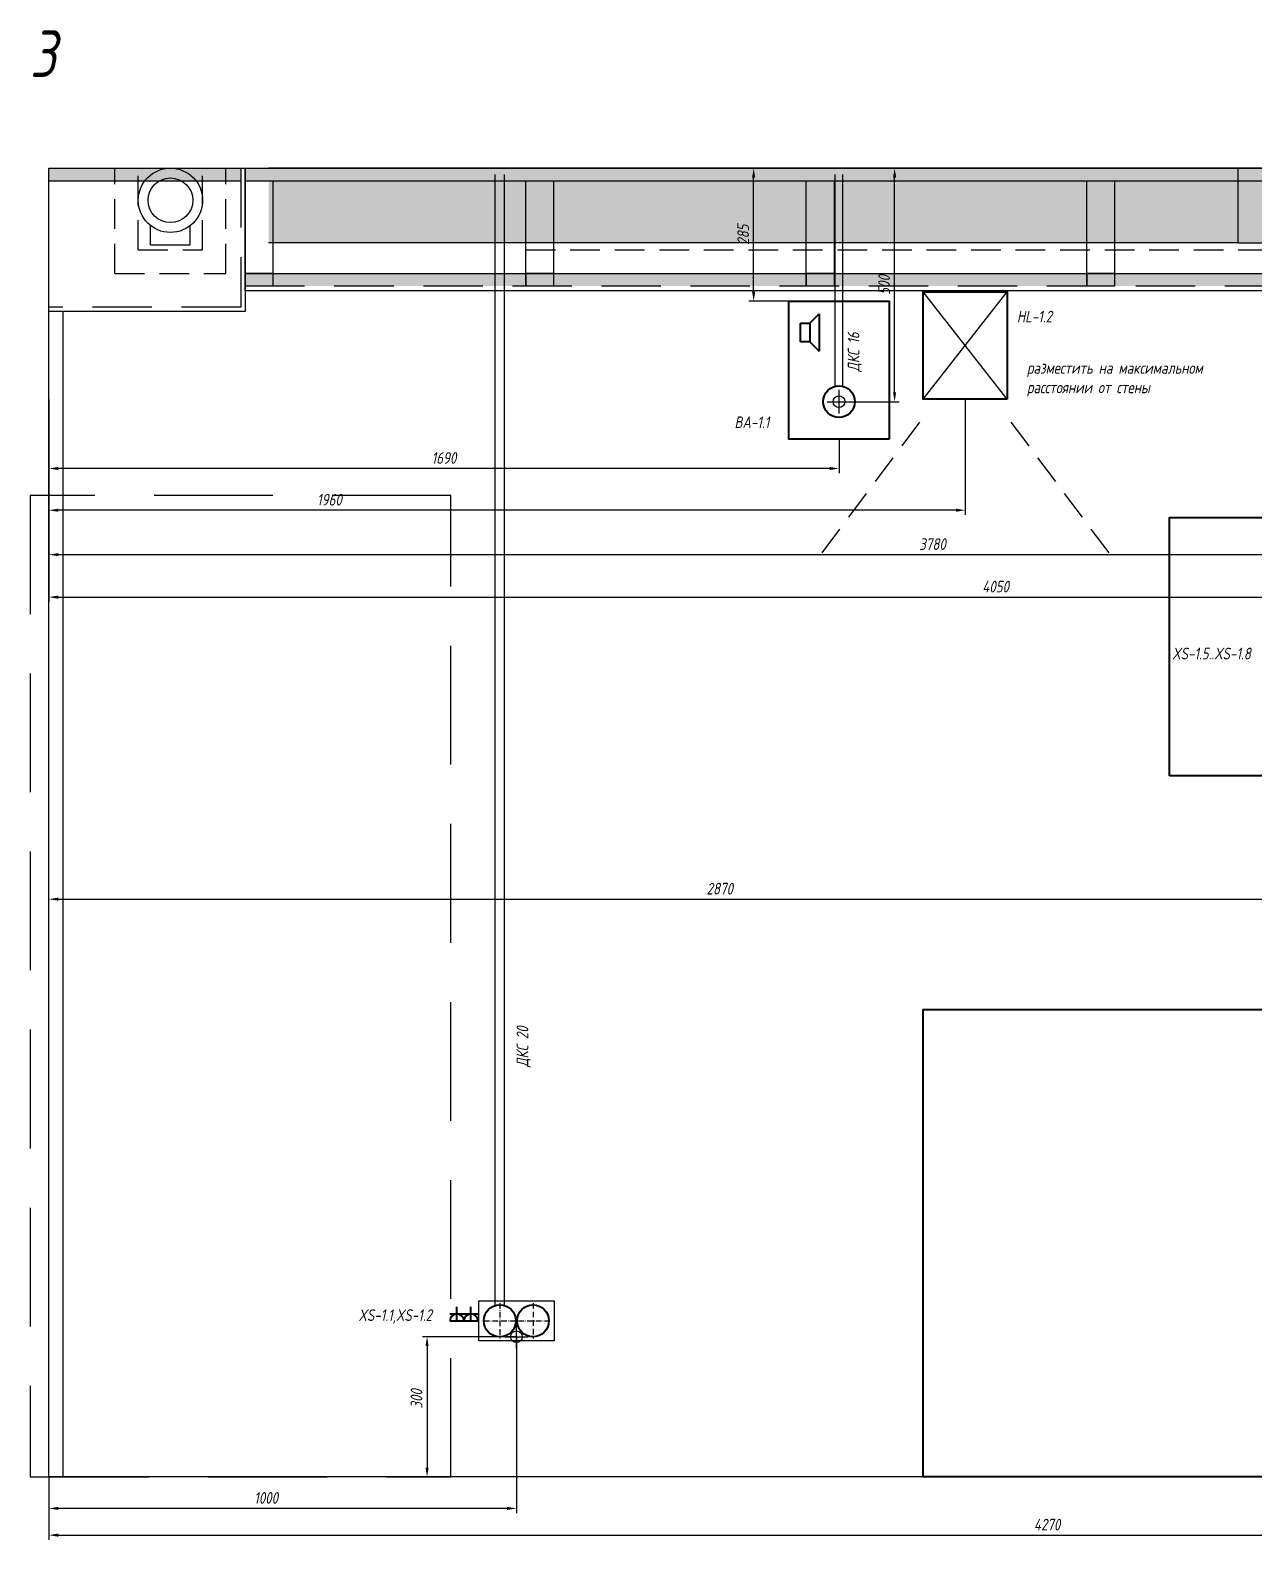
# Model space of a CAD drawing. Header units: millimetres. Extents: x -40374 to 56557, y -58468 to -14063.
# Drawn here: x -32088 to -29471, y -31473 to -28243 of the extents above; entities that cross this region are included whole.
import ezdxf
from ezdxf.enums import TextEntityAlignment as Align

# ---------------------------------------------------------------- set-up
doc = ezdxf.new("R2010")
doc.units = ezdxf.units.MM
doc.header["$PDMODE"] = 34
doc.header["$PDSIZE"] = 25
doc.linetypes.add('ACAD_ISO10W100', pattern=[18.5, 12, -3, 0.5, -3])
doc.linetypes.add('DASHED', pattern=[19.05, 12.7, -6.35])
for name, color, linetype in [('01 Черновое', 7, 'Continuous'), ('02 ОВиК', 7, 'Continuous'), ('02 ЭОМ и СС', 7, 'Continuous'), ('03 Потолок', 7, 'Continuous'), ('04 Мебель', 5, 'Continuous'), ('10 Перегородки', 7, 'Continuous'), ('11 Привязка размеры', 7, 'Continuous')]:
    doc.layers.add(name, color=color, linetype=linetype)
doc.layers.add('100 noprint', color=1, linetype='Continuous', plot=False)
doc.styles.get("Standard").update_dxf_attribs({"font": 'Ubuntu-R.ttf'})
doc.styles.add('ГОСТ-ISOCPEUR', font='isocpeui.ttf', dxfattribs={"width": 0.8})
doc.dimstyles.new('ISO-25', dxfattribs={"dimtxt": 2.5, "dimasz": 2.5, "dimexe": 1.25, "dimexo": 0.625, "dimtad": 1, "dimtxsty": 'Standard', "dimcen": 2.5, "dimadec": 0, "dimazin": 0, "dimtfac": 1, "dimtmove": 0, "dimatfit": 3, "dimfxl": 1, "dimarcsym": 0})

# ---------------------------------------------------------------- blocks, each defined once
blk = doc.blocks.new('*D441')
at = {"layer": '11 Привязка размеры', "color": 0, "lineweight": -2}
for p, q in [((-31047.9, -31038.4), (-31249.1, -31038.4)), ((-31239.1, -31058.4), (-31239.1, -31318.4)), ((-31047.9, -31338.4), (-31249.1, -31338.4))]:
    blk.add_line(p, q, dxfattribs=at)
at = {"layer": '11 Привязка размеры', "color": 0}
for points in [[(-31235.7, -31058.4), (-31242.4, -31058.4), (-31239.1, -31038.4)], [(-31242.4, -31318.4), (-31235.7, -31318.4), (-31239.1, -31338.4)]]:
    blk.add_solid(points, dxfattribs=at)
at = {"layer": 'Defpoints', "color": 0}
for p in [(-31047.9, -31038.4), (-31239.1, -31338.4), (-31047.9, -31338.4)]:
    blk.add_point(p, dxfattribs=at)
at = {"layer": '11 Привязка размеры', "color": 0, "insert": (-31261.6, -31171.4), "char_height": 25, "attachment_point": 5, "rotation": 90, "style": 'ГОСТ-ISOCPEUR'}
blk.add_mtext('300', dxfattribs=at)
blk = doc.blocks.new('*D442')
at = {"layer": '11 Привязка размеры', "color": 0, "lineweight": -2}
for p, q in [((-31047.9, -31038.4), (-31047.9, -31415.7)), ((-32047.9, -31338.4), (-32047.9, -31415.7)), ((-31067.9, -31405.7), (-32027.9, -31405.7))]:
    blk.add_line(p, q, dxfattribs=at)
at = {"layer": '11 Привязка размеры', "color": 0}
for points in [[(-32027.9, -31402.4), (-32027.9, -31409.1), (-32047.9, -31405.7)], [(-31067.9, -31409.1), (-31067.9, -31402.4), (-31047.9, -31405.7)]]:
    blk.add_solid(points, dxfattribs=at)
at = {"layer": 'Defpoints', "color": 0}
for p in [(-31047.9, -31038.4), (-32047.9, -31338.4), (-32047.9, -31405.7)]:
    blk.add_point(p, dxfattribs=at)
at = {"layer": '11 Привязка размеры', "color": 0, "insert": (-31583.4, -31383.2), "char_height": 25, "attachment_point": 5, "style": 'ГОСТ-ISOCPEUR'}
blk.add_mtext('1000', dxfattribs=at)
blk = doc.blocks.new('*D462')
at = {"layer": '11 Привязка размеры', "color": 0, "lineweight": -2}
for p, q in [((-29177.9, -29638.4), (-29177.9, -30112.3)), ((-32047.9, -31338.4), (-32047.9, -30092.3)), ((-32027.9, -30102.3), (-29197.9, -30102.3))]:
    blk.add_line(p, q, dxfattribs=at)
at = {"layer": '11 Привязка размеры', "color": 0}
for points in [[(-32027.9, -30098.9), (-32027.9, -30105.6), (-32047.9, -30102.3)], [(-29197.9, -30105.6), (-29197.9, -30098.9), (-29177.9, -30102.3)]]:
    blk.add_solid(points, dxfattribs=at)
at = {"layer": 'Defpoints', "color": 0}
for p in [(-29177.9, -29638.4), (-29177.9, -30102.3), (-32047.9, -31338.4)]:
    blk.add_point(p, dxfattribs=at)
at = {"layer": '11 Привязка размеры', "color": 0, "insert": (-30612.9, -30079.8), "char_height": 25, "attachment_point": 5, "style": 'ГОСТ-ISOCPEUR'}
blk.add_mtext('2870', dxfattribs=at)
blk = doc.blocks.new('*D464')
at = {"layer": '11 Привязка размеры', "color": 0, "lineweight": -2}
for p, q in [((-27777.9, -31038.4), (-27777.9, -31472.9)), ((-32047.9, -31338.4), (-32047.9, -31472.9)), ((-32027.9, -31462.9), (-27797.9, -31462.9))]:
    blk.add_line(p, q, dxfattribs=at)
at = {"layer": '11 Привязка размеры', "color": 0}
for points in [[(-32027.9, -31459.5), (-32027.9, -31466.2), (-32047.9, -31462.9)], [(-27797.9, -31466.2), (-27797.9, -31459.5), (-27777.9, -31462.9)]]:
    blk.add_solid(points, dxfattribs=at)
at = {"layer": 'Defpoints', "color": 0}
for p in [(-27777.9, -31038.4), (-32047.9, -31338.4), (-27777.9, -31462.9)]:
    blk.add_point(p, dxfattribs=at)
at = {"layer": '11 Привязка размеры', "color": 0, "insert": (-29912.9, -31440.4), "char_height": 25, "attachment_point": 5, "style": 'ГОСТ-ISOCPEUR'}
blk.add_mtext('4270', dxfattribs=at)
blk = doc.blocks.new('*D480')
at = {"layer": '11 Привязка размеры', "color": 0, "lineweight": -2}
for p, q in [((-32047.9, -29117.9), (-32047.9, -29190.9)), ((-30357.9, -29117.9), (-30357.9, -29190.9)), ((-30377.9, -29180.9), (-32027.9, -29180.9))]:
    blk.add_line(p, q, dxfattribs=at)
at = {"layer": '11 Привязка размеры', "color": 0}
for points in [[(-32027.9, -29177.5), (-32027.9, -29184.2), (-32047.9, -29180.9)], [(-30377.9, -29184.2), (-30377.9, -29177.5), (-30357.9, -29180.9)]]:
    blk.add_solid(points, dxfattribs=at)
at = {"layer": 'Defpoints', "color": 0}
for p in [(-32047.9, -29117.9), (-30357.9, -29117.9), (-32047.9, -29180.9)]:
    blk.add_point(p, dxfattribs=at)
at = {"layer": '11 Привязка размеры', "color": 0, "insert": (-31202.9, -29158.4), "char_height": 25, "attachment_point": 5, "style": 'ГОСТ-ISOCPEUR'}
blk.add_mtext('1690', dxfattribs=at)
blk = doc.blocks.new('*D481')
at = {"layer": '11 Привязка размеры', "color": 0, "lineweight": -2}
for p, q in [((-32047.9, -29118.5), (-32047.9, -29466.1)), ((-27997.9, -29117.9), (-27997.9, -29466.1)), ((-32027.9, -29456.1), (-28017.9, -29456.1))]:
    blk.add_line(p, q, dxfattribs=at)
at = {"layer": '11 Привязка размеры', "color": 0}
for points in [[(-32027.9, -29452.8), (-32027.9, -29459.5), (-32047.9, -29456.1)], [(-28017.9, -29459.5), (-28017.9, -29452.8), (-27997.9, -29456.1)]]:
    blk.add_solid(points, dxfattribs=at)
at = {"layer": 'Defpoints', "color": 0}
for p in [(-32047.9, -29118.5), (-27997.9, -29117.9), (-27997.9, -29456.1)]:
    blk.add_point(p, dxfattribs=at)
at = {"layer": '11 Привязка размеры', "color": 0, "insert": (-30022.9, -29433.6), "char_height": 25, "attachment_point": 5, "style": 'ГОСТ-ISOCPEUR'}
blk.add_mtext('4050', dxfattribs=at)
blk = doc.blocks.new('*D482')
at = {"layer": '11 Привязка размеры', "color": 0, "lineweight": -2}
for p, q in [((-32047.9, -29032.9), (-32047.9, -29280.2)), ((-30087.9, -29032.9), (-30087.9, -29280.2)), ((-30107.9, -29270.2), (-32027.9, -29270.2))]:
    blk.add_line(p, q, dxfattribs=at)
at = {"layer": '11 Привязка размеры', "color": 0}
for points in [[(-32027.9, -29266.8), (-32027.9, -29273.5), (-32047.9, -29270.2)], [(-30107.9, -29273.5), (-30107.9, -29266.8), (-30087.9, -29270.2)]]:
    blk.add_solid(points, dxfattribs=at)
at = {"layer": 'Defpoints', "color": 0}
for p in [(-32047.9, -29032.9), (-30087.9, -29032.9), (-32047.9, -29270.2)]:
    blk.add_point(p, dxfattribs=at)
at = {"layer": '11 Привязка размеры', "color": 0, "insert": (-31447.9, -29247.7), "char_height": 25, "attachment_point": 5, "style": 'ГОСТ-ISOCPEUR'}
blk.add_mtext('1960', dxfattribs=at)
blk = doc.blocks.new('*D483')
at = {"layer": '11 Привязка размеры', "color": 0, "lineweight": -2}
for p, q in [((-32047.9, -29033.5), (-32047.9, -29375.2)), ((-28267.9, -29032.9), (-28267.9, -29375.2)), ((-32027.9, -29365.2), (-28287.9, -29365.2))]:
    blk.add_line(p, q, dxfattribs=at)
at = {"layer": '11 Привязка размеры', "color": 0}
for points in [[(-32027.9, -29361.8), (-32027.9, -29368.5), (-32047.9, -29365.2)], [(-28287.9, -29368.5), (-28287.9, -29361.8), (-28267.9, -29365.2)]]:
    blk.add_solid(points, dxfattribs=at)
at = {"layer": 'Defpoints', "color": 0}
for p in [(-32047.9, -29033.5), (-28267.9, -29032.9), (-28267.9, -29365.2)]:
    blk.add_point(p, dxfattribs=at)
at = {"layer": '11 Привязка размеры', "color": 0, "insert": (-30157.9, -29342.7), "char_height": 25, "attachment_point": 5, "style": 'ГОСТ-ISOCPEUR'}
blk.add_mtext('3780', dxfattribs=at)
blk = doc.blocks.new('*D499')
at = {"layer": '11 Привязка размеры', "color": 0, "lineweight": -2}
for p, q in [((-30357.9, -28538.4), (-30550.5, -28538.4)), ((-30540.5, -28802.9), (-30540.5, -28558.4)), ((-30357.9, -28822.9), (-30550.5, -28822.9))]:
    blk.add_line(p, q, dxfattribs=at)
at = {"layer": '11 Привязка размеры', "color": 0}
for points in [[(-30537.2, -28558.4), (-30543.9, -28558.4), (-30540.5, -28538.4)], [(-30543.9, -28802.9), (-30537.2, -28802.9), (-30540.5, -28822.9)]]:
    blk.add_solid(points, dxfattribs=at)
at = {"layer": 'Defpoints', "color": 0}
for p in [(-30540.5, -28538.4), (-30357.9, -28538.4), (-30357.9, -28822.9)]:
    blk.add_point(p, dxfattribs=at)
at = {"layer": '11 Привязка размеры', "color": 0, "insert": (-30563, -28680.6), "char_height": 25, "attachment_point": 5, "rotation": 90, "style": 'ГОСТ-ISOCPEUR'}
blk.add_mtext('285', dxfattribs=at)
blk = doc.blocks.new('*D503')
at = {"layer": '11 Привязка размеры', "color": 0, "lineweight": -2}
for p, q in [((-30357.9, -28538.4), (-30229, -28538.4)), ((-30239, -29017.9), (-30239, -28558.4)), ((-30357.9, -29037.9), (-30229, -29037.9))]:
    blk.add_line(p, q, dxfattribs=at)
at = {"layer": '11 Привязка размеры', "color": 0}
for points in [[(-30235.6, -28558.4), (-30242.3, -28558.4), (-30239, -28538.4)], [(-30242.3, -29017.9), (-30235.6, -29017.9), (-30239, -29037.9)]]:
    blk.add_solid(points, dxfattribs=at)
at = {"layer": 'Defpoints', "color": 0}
for p in [(-30357.9, -28538.4), (-30239, -28538.4), (-30357.9, -29037.9)]:
    blk.add_point(p, dxfattribs=at)
at = {"layer": '11 Привязка размеры', "color": 0, "insert": (-30261.5, -28788.1), "char_height": 25, "attachment_point": 5, "rotation": 90, "style": 'ГОСТ-ISOCPEUR'}
blk.add_mtext('500', dxfattribs=at)
blk = doc.blocks.new('громкоговоритель')
at = {"color": 0, "lineweight": -2}
for p, q in [((2, 2), (4, 4)), ((4, 4), (4, -4)), ((0, -2), (0, 2)), ((0, 2), (2, 2)), ((2, 2), (2, -2)), ((2, -2), (0, -2)), ((2, -2), (4, -4))]:
    blk.add_line(p, q, dxfattribs=at)
blk = doc.blocks.new('розетка скрытая трехполюсная')
at = {"color": 0, "lineweight": -2}
for p, q in [((-1.5, 1.5), (1.5, 1.5)), ((-1.5, 0), (1.5, 0)), ((0, 0), (0, 3))]:
    blk.add_line(p, q, dxfattribs=at)
blk.add_arc((0, 0), 1.5, 0, 180, dxfattribs=at)

msp = doc.modelspace()

# ---------------------------------------------------------------- hatches: boundary and pattern name
at = {"layer": '02 ОВиК', "lineweight": -2}
msp.add_hatch(color=232, dxfattribs=at).paths.add_polyline_path([(-29504.9, -28698.4), (-29504.9, -28538.4), (-31577.9, -28538.4), (-31577.9, -28698.4)])
msp.add_hatch(color=232, dxfattribs=at).paths.add_polyline_path([(-29504.9, -28698.4), (-29504.9, -28538.4), (-31577.9, -28538.4), (-31577.9, -28698.4)])
h = msp.add_hatch(color=232, dxfattribs=at)
h.paths.add_polyline_path([(-29144.9, -28663.4), (-29144.9, -28538.4), (-29214.9, -28538.4), (-29214.9, -28663.4)])
h.paths.add_polyline_path([(-29214.9, -28663.4), (-29214.9, -28538.4), (-29434.9, -28538.4), (-29434.9, -28698.4)])
h.paths.add_polyline_path([(-29434.9, -28698.4), (-29434.9, -28538.4), (-29504.9, -28538.4), (-29504.9, -28698.4)])
h = msp.add_hatch(color=232, dxfattribs=at)
h.paths.add_polyline_path([(-29144.9, -28663.4), (-29144.9, -28538.4), (-29214.9, -28538.4), (-29214.9, -28663.4)])
h.paths.add_polyline_path([(-29214.9, -28663.4), (-29214.9, -28538.4), (-29434.9, -28538.4), (-29434.9, -28698.4)])
h.paths.add_polyline_path([(-29434.9, -28698.4), (-29434.9, -28538.4), (-29504.9, -28538.4), (-29504.9, -28698.4)])
at = {"layer": '03 Потолок', "lineweight": -2}
for color, points in [(9, [(-31637.4, -28538.4), (-32047.9, -28538.4), (-32047.9, -28566.4), (-31637.4, -28566.4)]), (9, [(-27277.9, -28538.4), (-31627.9, -28538.4), (-31627.9, -28566.4), (-27277.9, -28566.4)]), (252, [(-31567.9, -28790.4), (-31567.9, -28763.4), (-31627.9, -28763.4), (-31627.9, -28790.4)]), (252, [(-30967.9, -28790.4), (-30967.9, -28763.4), (-31027.9, -28763.4), (-31027.9, -28790.4)]), (252, [(-30367.9, -28790.4), (-30367.9, -28763.4), (-30427.9, -28763.4), (-30427.9, -28790.4)]), (252, [(-29767.9, -28790.4), (-29767.9, -28763.4), (-29827.9, -28763.4), (-29827.9, -28790.4)])]:
    msp.add_hatch(color=color, dxfattribs=at).paths.add_polyline_path(points)
h = msp.add_hatch(color=9, dxfattribs=at)
h.paths.add_polyline_path([(-27914.7, -28790.3), (-27909.5, -28763.4), (-27914.7, -28763.4), (-27914.7, -28790.4)])
h.paths.add_polyline_path([(-27974.7, -28790.4), (-27974.7, -28763.4), (-28319.9, -28763.4), (-28319.9, -28790.4)])
h.paths.add_polyline_path([(-28379.9, -28790.4), (-28379.9, -28763.4), (-28779.9, -28763.4), (-28779.9, -28790.4)])
h.paths.add_polyline_path([(-28839.9, -28790.4), (-28839.9, -28763.4), (-29367.9, -28763.4), (-29367.9, -28790.4)])
h.paths.add_polyline_path([(-29427.9, -28790.4), (-29427.9, -28763.4), (-29767.9, -28763.4), (-29767.9, -28790.4)])
h.paths.add_polyline_path([(-29827.9, -28790.4), (-29827.9, -28763.4), (-30367.9, -28763.4), (-30367.9, -28790.4)])
h.paths.add_polyline_path([(-30427.9, -28790.4), (-30427.9, -28763.4), (-30967.9, -28763.4), (-30967.9, -28790.4)])
h.paths.add_polyline_path([(-31027.9, -28790.4), (-31027.9, -28763.4), (-31567.9, -28763.4), (-31567.9, -28790.4)])

# ---------------------------------------------------------------- linework, layer by layer
at = {"layer": '01 Черновое'}
msp.add_lwpolyline([(-32047.9, -31338.4), (-32047.9, -28538.4), (-27277.9, -28538.4), (-27277.9, -31338.4)], close=True, dxfattribs=at)
at = {"layer": '01 Черновое', "linetype": 'DASHED', "ltscale": 20}
msp.add_lwpolyline([(-32087.9, -29238.4), (-32087.9, -31338.4), (-31187.9, -31338.4), (-31187.9, -29238.4)], close=True, dxfattribs=at)
at = {"layer": '02 ОВиК', "color": 1, "linetype": 'DASHED', "lineweight": -2, "ltscale": 5}
for p, q in [((-31906.7, -28763.4), (-31906.7, -28538.4)), ((-31906.7, -28763.4), (-31906.7, -28538.4)), ((-31856.7, -28713.4), (-31856.7, -28538.4)), ((-31856.7, -28713.4), (-31856.7, -28538.4)), ((-31719.2, -28713.4), (-31719.2, -28538.4)), ((-31719.2, -28713.4), (-31719.2, -28538.4)), ((-31669.2, -28763.4), (-31669.2, -28538.4)), ((-31669.2, -28763.4), (-31669.2, -28538.4)), ((-31856.7, -28713.4), (-31719.2, -28713.4)), ((-31856.7, -28713.4), (-31719.2, -28713.4)), ((-31027.9, -28713.4), (-27914.7, -28713.4)), ((-31027.9, -28713.4), (-27914.7, -28713.4)), ((-31906.7, -28763.4), (-31669.2, -28763.4)), ((-31906.7, -28763.4), (-31669.2, -28763.4)), ((-31027.9, -28763.4), (-27914.7, -28763.4)), ((-31027.9, -28763.4), (-27914.7, -28763.4))]:
    msp.add_line(p, q, dxfattribs=at)
at = {"layer": '02 ОВиК', "color": 1}
for p, q in [((-29504.9, -28538.4), (-31577.9, -28538.4)), ((-29504.9, -28538.4), (-31577.9, -28538.4)), ((-29504.9, -28538.4), (-29504.9, -28698.4)), ((-29504.9, -28538.4), (-29504.9, -28698.4)), ((-31830.5, -28702.1), (-31830.5, -28661.1)), ((-31830.5, -28702.1), (-31830.5, -28661.1)), ((-31745.4, -28702.1), (-31745.4, -28661.1)), ((-31745.4, -28702.1), (-31745.4, -28661.1)), ((-31830.5, -28702.1), (-31745.4, -28702.1)), ((-31830.5, -28702.1), (-31745.4, -28702.1)), ((-29504.9, -28698.4), (-31577.9, -28698.4)), ((-29504.9, -28698.4), (-31577.9, -28698.4))]:
    msp.add_line(p, q, dxfattribs=at)
at = {"layer": '02 ОВиК', "color": 1, "flags": 128}
msp.add_lwpolyline([(-29434.9, -28698.4), (-29434.9, -28538.4), (-29504.9, -28538.4), (-29504.9, -28698.4)], close=True, dxfattribs=at)
msp.add_lwpolyline([(-29434.9, -28698.4), (-29434.9, -28538.4), (-29504.9, -28538.4), (-29504.9, -28698.4)], close=True, dxfattribs=at)
at = {"layer": '02 ОВиК', "color": 1}
for radius in [68.8, 68.8, 47.8, 47.8]:
    msp.add_circle((-31787.9, -28607.1), radius, dxfattribs=at)
at = {"layer": '02 ЭОМ и СС', "color": 1}
for p, q in [((-31093.4, -30971.9), (-31093.4, -28551.9)), ((-31093.4, -30971.9), (-31093.4, -28551.9)), ((-31073.4, -30971.9), (-31073.4, -28551.9)), ((-31073.4, -30971.9), (-31073.4, -28551.9))]:
    msp.add_line(p, q, dxfattribs=at)
at = {"layer": '02 ЭОМ и СС'}
for p, q in [((-30365.9, -29004.8), (-30365.9, -28551.9)), ((-30365.9, -29004.8), (-30365.9, -28551.9)), ((-30349.9, -29004.8), (-30349.9, -28551.9)), ((-30349.9, -29004.8), (-30349.9, -28551.9))]:
    msp.add_line(p, q, dxfattribs=at)
at = {"layer": '02 ЭОМ и СС', "color": 3}
for p, q in [((-29997.9, -29032.9), (-30177.9, -28802.9)), ((-30177.9, -29032.9), (-29997.9, -28802.9))]:
    msp.add_line(p, q, dxfattribs=at)
at = {"layer": '02 ЭОМ и СС', "color": 3, "linetype": 'DASHED', "ltscale": 5}
for p, q in [((-30185.6, -29081.7), (-30396.2, -29363.4)), ((-29990.2, -29081.7), (-29779.6, -29363.4))]:
    msp.add_line(p, q, dxfattribs=at)
at = {"layer": '02 ЭОМ и СС', "color": 3, "lineweight": 40, "flags": 128}
msp.add_lwpolyline([(-29997.9, -29032.9), (-30177.9, -29032.9), (-30177.9, -28802.9), (-29997.9, -28802.9)], close=True, dxfattribs=at)
at = {"layer": '02 ЭОМ и СС', "lineweight": 40, "flags": 128}
msp.add_lwpolyline([(-30250.4, -29117.9), (-30465.4, -29117.9), (-30465.4, -28822.9), (-30250.4, -28822.9)], close=True, dxfattribs=at)
at = {"layer": '02 ЭОМ и СС', "lineweight": 40}
msp.add_circle((-30357.9, -29037.9), 34, dxfattribs=at)
msp.add_circle((-30357.9, -29037.9), 34, dxfattribs=at)
at = {"layer": '02 ЭОМ и СС', "color": 1, "lineweight": 40}
for centre in [(-31083.4, -31004.4), (-31083.4, -31004.4), (-31012.4, -31004.4), (-31012.4, -31004.4)]:
    msp.add_circle(centre, 34, dxfattribs=at)
at = {"layer": '03 Потолок', "color": 1, "linetype": 'DASHED', "ltscale": 10}
for p, q in [((-31637.4, -28538.4), (-31637.4, -28835.4)), ((-31627.9, -28790.4), (-27914.7, -28790.4)), ((-31637.4, -28835.4), (-32047.9, -28835.4))]:
    msp.add_line(p, q, dxfattribs=at)
at = {"layer": '03 Потолок', "color": 1, "lineweight": -2}
for p, q in [((-31627.9, -28799.9), (-31627.9, -28538.4)), ((-31627.9, -28538.4), (-31627.9, -28844.9)), ((-31637.4, -28566.4), (-32047.9, -28566.4)), ((-27277.9, -28566.4), (-31627.9, -28566.4)), ((-31567.9, -28790.4), (-31567.9, -28566.4)), ((-31027.9, -28790.4), (-31027.9, -28566.4)), ((-30967.9, -28790.4), (-30967.9, -28566.4)), ((-30427.9, -28790.4), (-30427.9, -28566.4)), ((-30367.9, -28790.4), (-30367.9, -28566.4)), ((-29827.9, -28790.4), (-29827.9, -28566.4)), ((-29767.9, -28790.4), (-29767.9, -28566.4)), ((-31627.9, -28763.4), (-27909.5, -28763.4)), ((-31627.9, -28799.9), (-27916.6, -28799.9)), ((-31627.9, -28844.9), (-32047.9, -28844.9))]:
    msp.add_line(p, q, dxfattribs=at)
for points in [[(-31567.9, -28790.4), (-31567.9, -28763.4), (-31627.9, -28763.4), (-31627.9, -28790.4)], [(-30967.9, -28790.4), (-30967.9, -28763.4), (-31027.9, -28763.4), (-31027.9, -28790.4)], [(-30367.9, -28790.4), (-30367.9, -28763.4), (-30427.9, -28763.4), (-30427.9, -28790.4)], [(-29767.9, -28790.4), (-29767.9, -28763.4), (-29827.9, -28763.4), (-29827.9, -28790.4)]]:
    msp.add_lwpolyline(points, close=True, dxfattribs=at)
at = {"layer": '04 Мебель', "lineweight": 40}
for points in [[(-29650.9, -29838.4), (-29650.9, -29285.4), (-28704.9, -29285.4), (-28704.9, -29838.4)], [(-29177.9, -31338.4), (-30177.9, -31338.4), (-30177.9, -30338.4), (-29177.9, -30338.4)]]:
    msp.add_lwpolyline(points, close=True, dxfattribs=at)
at = {"layer": '10 Перегородки', "color": 74, "linetype": 'Continuous', "ltscale": 10}
msp.add_line((-32017.9, -28844.9), (-32017.9, -31338.4), dxfattribs=at)
at = {"layer": '100 noprint', "color": 2, "lineweight": -2}
msp.add_lwpolyline([(-31128.4, -31046.9), (-31128.4, -30961.9), (-30967.4, -30961.9), (-30967.4, -31046.9)], close=True, dxfattribs=at)
msp.add_lwpolyline([(-31128.4, -31046.9), (-31128.4, -30961.9), (-30967.4, -30961.9), (-30967.4, -31046.9)], close=True, dxfattribs=at)
at = {"layer": '11 Привязка размеры', "linetype": 'ACAD_ISO10W100'}
for p, q in [((-31083.4, -30966.5), (-31083.4, -31042.3)), ((-31083.4, -30966.5), (-31083.4, -31042.3)), ((-31012.4, -30966.3), (-31012.4, -31042.1)), ((-31012.4, -30966.3), (-31012.4, -31042.1)), ((-31117.4, -31004.4), (-30978.4, -31004.4)), ((-31117.4, -31004.4), (-30978.4, -31004.4))]:
    msp.add_line(p, q, dxfattribs=at)
at = {"layer": '11 Привязка размеры', "lineweight": -2}
for p in [(-30357.9, -29037.9), (-30357.9, -29037.9), (-31047.9, -31038.4), (-31047.9, -31038.4)]:
    msp.add_point(p, dxfattribs=at)

# ---------------------------------------------------------------- block references
at = {"layer": '02 ЭОМ и СС', "lineweight": 40, "xscale": 10, "yscale": 10, "zscale": 10}
msp.add_blockref('громкоговоритель', (-30440.5, -28890.2), dxfattribs=at)
at = {"layer": '02 ЭОМ и СС', "color": 1, "lineweight": 40, "xscale": 10, "yscale": 10, "zscale": 10}
for p in [(-31175.2, -31004.7), (-31145.2, -31004.7)]:
    msp.add_blockref('розетка скрытая трехполюсная', p, dxfattribs=at)

# ---------------------------------------------------------------- texts
at = {"layer": '02 ЭОМ и СС', "linetype": 'Continuous', "style": 'ГОСТ-ISOCPEUR', "width": 0.8}
msp.add_text('HL-1.2', height=25, dxfattribs=at).set_placement((-29977.2, -28868.4))
for s, p in [('BA-1.1', (-30506.9, -29094.5)), ('XS-1.5..XS-1.8', (-29477, -29589.3)), ('XS-1.1,XS-1.2', (-31228.5, -31004.7))]:
    msp.add_text(s, height=25, dxfattribs=at).set_placement(p, align=Align.RIGHT)
at = {"layer": '02 ЭОМ и СС', "insert": (-30339.2, -28973.7), "char_height": 25, "width": 270.313, "attachment_point": 1, "rotation": 90, "style": 'ГОСТ-ISOCPEUR'}
msp.add_mtext('{ДКС 16}', dxfattribs=at)
at = {"layer": '02 ЭОМ и СС', "color": 3, "insert": (-29956, -28953.2), "char_height": 25, "width": 492.953, "attachment_point": 1, "style": 'ГОСТ-ISOCPEUR'}
msp.add_mtext('{разместить на максимальном расстоянии от стены}', dxfattribs=at)
at = {"layer": '02 ЭОМ и СС', "color": 1, "insert": (-31047.5, -30461.3), "char_height": 25, "width": 270.313, "attachment_point": 1, "rotation": 90, "style": 'ГОСТ-ISOCPEUR'}
msp.add_mtext('{ДКС 20}', dxfattribs=at)
at = {"layer": '100 noprint', "style": 'ГОСТ-ISOCPEUR', "width": 0.8}
msp.add_text('3', height=100, dxfattribs=at).set_placement((-32060.6, -28293.3), align=Align.MIDDLE)

# ---------------------------------------------------------------- dimensions: what is measured, and where the dimension line sits
at = {"layer": '11 Привязка размеры'}
for base, p1, picture, middle in [((-30540.5284396, -28538.3789992), (-30357.9174151, -28822.8789992), '*D499', (-30563.0284396, -28680.6289992)), ((-30238.9805322, -28538.3789992), (-30357.9174151, -29037.8789992), '*D503', (-30261.4805322, -28788.1289992))]:
    dim = msp.add_linear_dim(base=base, p1=p1, p2=(-30357.9174151, -28538.3789992), angle=90, dimstyle='ISO-25', override={"dimtxt": 25, "dimasz": 20, "dimexe": 10, "dimexo": 0, "dimgap": 10, "dimdec": 0, "dimtxsty": 'ГОСТ-ISOCPEUR'}, dxfattribs=at)
    dim.commit()
    dim.dimension.update_dxf_attribs({"geometry": picture, "text_midpoint": middle})
for base, p1, p2, picture, middle in [((-32047.9, -29270.2), (-30087.9, -29032.9), (-32047.9, -29032.9), '*D482', (-31447.9, -29270.2)), ((-28267.9, -29365.2), (-32047.9, -29033.5), (-28267.9, -29032.9), '*D483', (-30157.9, -29365.2)), ((-32047.9, -29180.9), (-30357.9, -29117.9), (-32047.9, -29117.9), '*D480', (-31202.9, -29180.9)), ((-29177.9, -30102.3), (-32047.9, -31338.4), (-29177.9, -29638.4), '*D462', (-30612.9, -30102.3)), ((-32047.9, -31405.7), (-31047.9, -31038.4), (-32047.9, -31338.4), '*D442', (-31583.4, -31405.7)), ((-27777.9, -31462.9), (-32047.9, -31338.4), (-27777.9, -31038.4), '*D464', (-29912.9, -31462.9))]:
    dim = msp.add_linear_dim(base=base, p1=p1, p2=p2, dimstyle='ISO-25', override={"dimtxt": 25, "dimasz": 20, "dimexe": 10, "dimexo": 0, "dimgap": 10, "dimdec": 0, "dimtxsty": 'ГОСТ-ISOCPEUR'}, dxfattribs=at)
    dim.commit()
    dim.dimension.update_dxf_attribs({"geometry": picture, "text_midpoint": middle, "dimtype": 160})
dim = msp.add_linear_dim(base=(-27997.9, -29456.1), p1=(-32047.9, -29118.5), p2=(-27997.9, -29117.9), dimstyle='ISO-25', override={"dimtxt": 25, "dimasz": 20, "dimexe": 10, "dimexo": 0, "dimgap": 10, "dimdec": 0, "dimtxsty": 'ГОСТ-ISOCPEUR'}, dxfattribs=at)
dim.commit()
dim.dimension.update_dxf_attribs({"geometry": '*D481', "text_midpoint": (-30022.9, -29433.6)})
dim = msp.add_linear_dim(base=(-31239.1, -31338.4), p1=(-31047.9, -31038.4), p2=(-31047.9, -31338.4), angle=90, dimstyle='ISO-25', override={"dimtxt": 25, "dimasz": 20, "dimexe": 10, "dimexo": 0, "dimgap": 10, "dimdec": 0, "dimtxsty": 'ГОСТ-ISOCPEUR'}, dxfattribs=at)
dim.commit()
dim.dimension.update_dxf_attribs({"geometry": '*D441', "text_midpoint": (-31239.1, -31171.4), "dimtype": 160})

doc.saveas('drawing.dxf')
